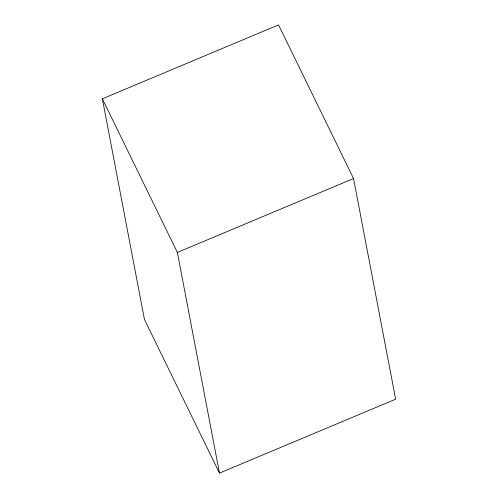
<?xml version="1.0" encoding="UTF-8"?>
<svg xmlns="http://www.w3.org/2000/svg" width="498" height="498" viewBox="0 0 498 498"><rect width="100%" height="100%" fill="white"/><g stroke="black" fill="none" stroke-linecap="round" stroke-linejoin="round"><path stroke-width="0.75" d="M102.358 98.803L278.531 24.9L353.543 178.527L395.642 399.197L219.469 473.1L144.457 319.473L102.358 98.803L177.369 252.43L219.469 473.1M177.369 252.43L353.543 178.527"/></g></svg>
